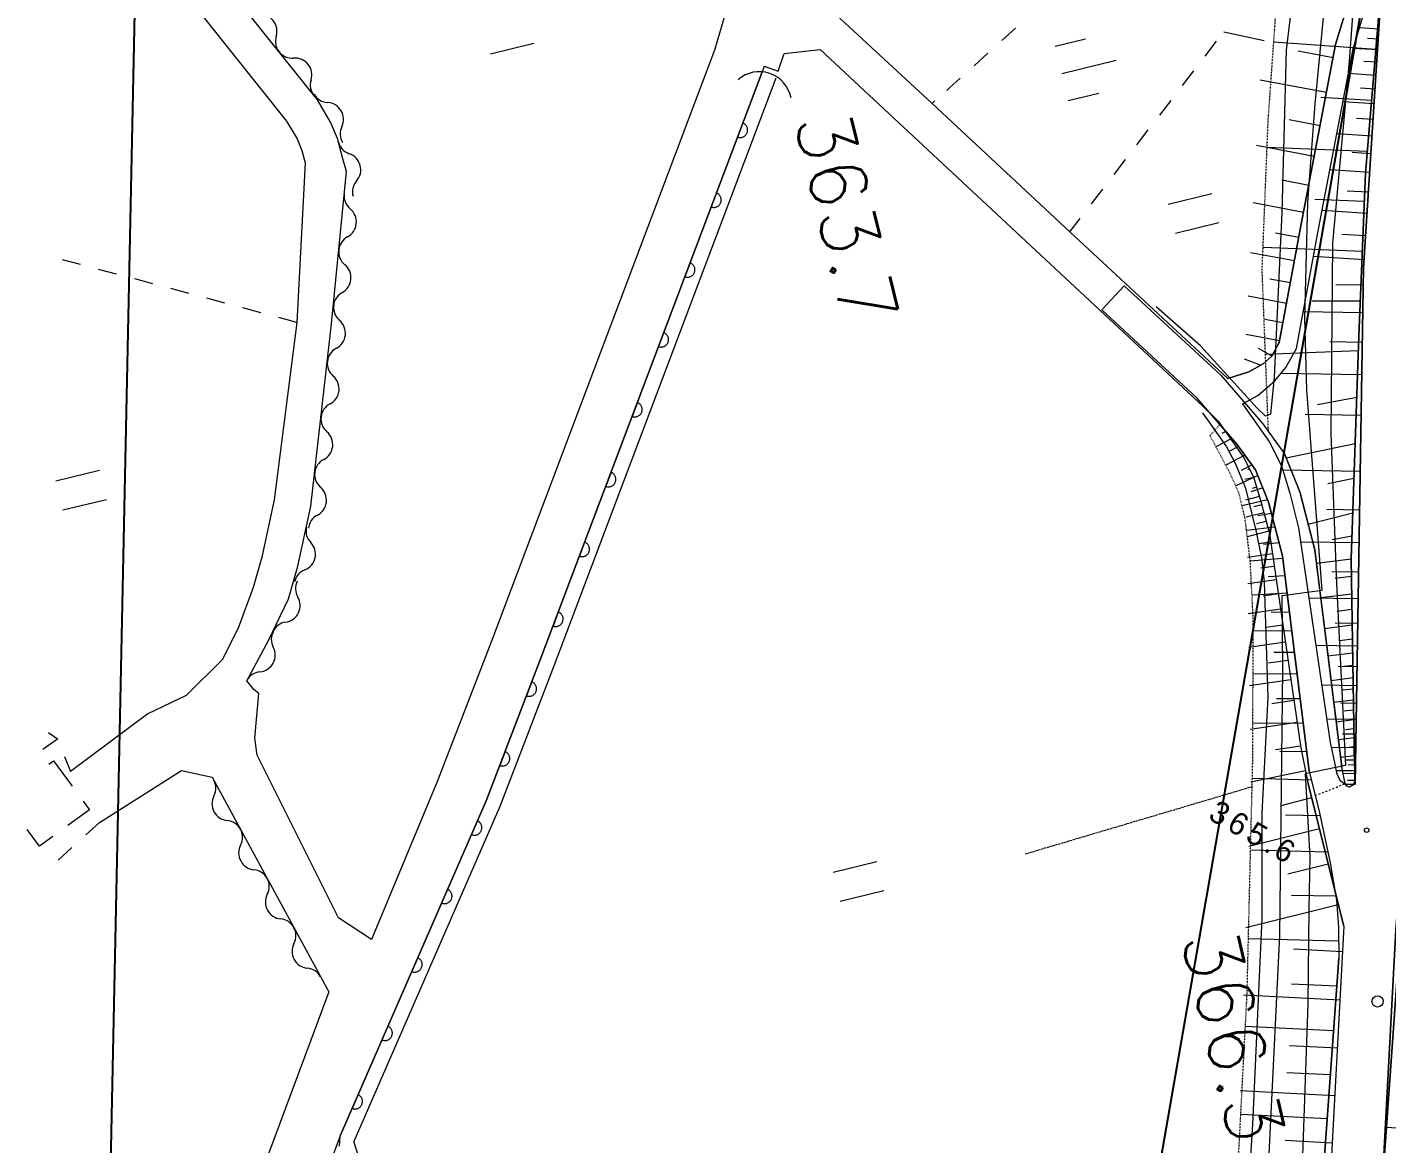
# Model space of a CAD drawing. Header units: millimetres. Extents: x 432273 to 1023813, y -32657 to 705940.
# Drawn here: x 442786 to 533837, y 350140 to 424914 of the extents above; entities that cross this region are included whole.
import ezdxf

# ---------------------------------------------------------------- set-up
doc = ezdxf.new("R2010")
doc.units = ezdxf.units.MM
doc.header["$LTSCALE"] = 100
for name, pattern in [('561019', [1, 0.5, -0.5]), ('56201', [2.5, 1.25, -1.25]), ('56301', [0.5, 0.25, -0.25]), ('56302', [2, 1.5, -0.5])]:
    doc.linetypes.add(name, pattern=pattern)
doc.layers.get('Defpoints').update_dxf_attribs({"color": 153})
doc.layers.add('D-BGD', color=7, linetype='Continuous', lineweight=13)
doc.layers.add('●予備設計_LP横断', color=7, linetype='Continuous', lineweight=13)
doc.styles.add('BIGFONT', font='txt', dxfattribs={"height": 0.2, "bigfont": 'BIGFONT'})
doc.styles.add('Style-WORKING', font='WORKING.shx')

# ---------------------------------------------------------------- blocks, each defined once
blk = doc.blocks.new('M7312')
at = {"layer": '●予備設計_LP横断', "linetype": 'Continuous', "lineweight": 20}
blk.add_circle((0, -0.001), 0.15, dxfattribs=at)
blk = doc.blocks.new('21311212131313131')
at = {"layer": 'D-BGD', "linetype": 'Continuous'}
for p, q in [((2686462.1911, -1456491.1457), (2686554.1162, -1453782.5762)), ((2612960.1282, -1458434.7948), (2612897.4545, -1459757.1306)), ((2613616.9103, -1458463.7307), (2613589.4475, -1459201.1218)), ((2614349.4995, -1458499.9651), (2614283.9466, -1460139.9354)), ((2615176.2714, -1458530.7567), (2615139.0135, -1459410.9906)), ((2616051.7034, -1458576.7862), (2615973.8588, -1460426.6348)), ((2616976.6277, -1458615.7085), (2616931.2391, -1459594.0948)), ((2614320.0197, -1458622.4996), (2613980.2194, -1465463.9547)), ((2617738.4076, -1458834.3186), (2617620.9251, -1462223.9388)), ((2617959.816, -1458652.3256), (2617872.817, -1460747.9712)), ((2619014.0095, -1458705.0127), (2618963.6276, -1459817.4702)), ((2620117.6953, -1458750.5927), (2620020.7099, -1461114.3806)), ((2621156.7955, -1459046.1376), (2621026.6657, -1465763.1633)), ((2621310.7618, -1458799.5015), (2621250.5848, -1460054.8017)), ((2622557.2903, -1458854.8766), (2622439.8825, -1461526.6952)), ((2623893.1996, -1458913.5805), (2623835.9688, -1460330.099)), ((2624512.7768, -1459174.0994), (2624449.2718, -1462485.9648)), ((2625318.4897, -1458975.6133), (2625183.7968, -1461991.3813)), ((2626819.5869, -1459044.9446), (2626755.6985, -1460640.2245)), ((2627871.2478, -1459241.2909), (2627742.3783, -1465893.2676)), ((2628423.6385, -1459113.635), (2628274.7981, -1462509.2712)), ((2630123.5371, -1459132.1922), (2630131.1035, -1460971.7961)), ((2631197.1947, -1459307.8317), (2631258.1053, -1462521.6307)), ((2631963.141, -1459124.6258), (2631980.1964, -1463112.6965)), ((2633955.1914, -1459109.3113), (2633963.8483, -1461280.1233)), ((2634523.2453, -1459368.2268), (2634895.55, -1465583.7377)), ((2636126.0034, -1459100.6545), (2636152.0313, -1464530.0853)), ((2637636.2758, -1459411.1025), (2638185.9557, -1462031.4092)), ((2638833.932, -1459089.6253), (2638855.3398, -1462840.6705)), ((2640749.3062, -1459453.9783), (2641800.3764, -1464051.6667)), ((2642584.9772, -1459068.2175), (2642610.5556, -1464269.3946)), ((2643069.222, -1459485.9304), (2643458.9513, -1461226.5477)), ((2645176.378, -1459061.799), (2645188.1724, -1461268.5297)), ((2645389.1378, -1459517.8826), (2646218.8693, -1462482.7165)), ((2647383.1087, -1459050.0047), (2647398.6911, -1462957.4662)), ((2649334.4385, -1459046.5993), (2649348.4712, -1460832.7412)), ((2649639.313, -1459516.4284), (2649799.6132, -1460613.7897)), ((2650811.0425, -1459473.5601), (2651113.065, -1461542.6372)), ((2651129.352, -1459037.3685), (2651141.089, -1462327.1042)), ((2651855.8455, -1459435.3355), (2651998.6897, -1460413.9237)), ((2652776.6208, -1459027.1142), (2652783.0967, -1460535.51)), ((2652900.6485, -1459397.1109), (2653170.0028, -1461242.3867)), ((2653832.4405, -1459363.0209), (2653959.5982, -1460235.9902)), ((2654285.0166, -1459020.6383), (2654302.3208, -1461800.4044)), ((2654764.2326, -1459328.9309), (2655003.5091, -1460975.5324)), ((2655595.6243, -1459298.514), (2655708.8304, -1460077.5509)), ((2655681.6865, -1459010.0014), (2655687.7128, -1460290.1434)), ((2656427.0161, -1459268.0972), (2656640.5637, -1460737.6431)), ((2656957.0265, -1459012.7467), (2656963.8277, -1461353.5485)), ((2657169.0101, -1459240.951), (2657270.0433, -1459936.2197)), ((2657911.0041, -1459213.8048), (2658101.5894, -1460525.3336)), ((2658125.4426, -1459002.5593), (2658138.9587, -1460081.5946)), ((2658573.213, -1459189.5776), (2658663.3824, -1459810.0855)), ((2659208.4476, -1459002.6167), (2659219.7924, -1460981.0936)), ((2659235.422, -1459165.3504), (2659405.5141, -1460335.8533)), ((2659835.0208, -1459143.4138), (2659915.4279, -1459696.7422)), ((2660193.3002, -1458994.5434), (2660199.9005, -1459898.7869)), ((2660434.6196, -1459121.4772), (2660586.1561, -1460164.2879)), ((2661034.2184, -1459099.5406), (2661105.3478, -1459589.0229)), ((2661106.3154, -1458992.745), (2661116.5697, -1460640.0138)), ((2661633.8173, -1459077.604), (2661766.7981, -1459992.7224)), ((2661929.9498, -1458987.6179), (2661934.4361, -1459708.298)), ((2662233.4161, -1459055.6674), (2662272.9443, -1459475.4514)), ((2662650.6299, -1458983.1316), (2662660.6259, -1460276.8472)), ((2662833.0804, -1459035.6151), (2662858.0816, -1459795.864)), ((2663299.4725, -1458984.9204), (2663298.7073, -1459486.1183)), ((2646928.3663, -1459539.0824), (2647220.5881, -1460859.8902)), ((2648467.5835, -1459559.2966), (2648806.7619, -1461879.6649)), ((2673056.8294, -1459549.7007, 366369.9802), (2663481.3907, -1462151.2123, 365859.9802)), ((2671066.2588, -1460108.6681), (2671080.8837, -1463093.9914)), ((2671632.4385, -1459944.1755), (2673300.6177, -1466101.5754)), ((2674059.7601, -1459870.3779), (2674038.9527, -1465908.5357)), ((2674768.6372, -1459608.9785), (2674660.7088, -1462867.4061)), ((2677075.9456, -1459934.2036), (2677023.8338, -1462964.3054)), ((2678018.2931, -1459712.105), (2677813.7046, -1466166.7265)), ((2680091.0809, -1460088.8146), (2679905.5413, -1465989.4934)), ((2681240.8019, -1459823.1709), (2681135.3702, -1463014.5629)), ((2683039.0053, -1460239.9792), (2682947.1539, -1463161.1121)), ((2684436.9959, -1459919.831), (2684232.5987, -1466249.153)), ((2685986.9297, -1460391.1437), (2685805.0635, -1466174.9966)), ((2687606.0427, -1460024.4306), (2687498.3057, -1463157.5587)), ((2665714.0812, -1461278.4267), (2665714.8985, -1463596.2821)), ((2666573.6642, -1461313.153), (2667861.7743, -1466019.8471)), ((2668121.3346, -1460708.9698), (2668103.4875, -1465888.0821)), ((2668933.798, -1460667.1131), (2669665.5073, -1463370.5555)), ((2614945.9228, -1461471.3584), (2614545.7086, -1463805.9522)), ((2617271.7449, -1461866.7706), (2616524.3291, -1466314.1707)), ((2619504.2166, -1462245.2805), (2619153.8774, -1464322.168)), ((2661441.821, -1462263.2584), (2661444.9983, -1464060.1664)), ((2663324.2005, -1461916.5106), (2663310.5715, -1465871.5658)), ((2664520.9202, -1461876.6611), (2665084.4283, -1463929.4052)), ((2621581.1041, -1462595.6197), (2620917.5593, -1466473.3132)), ((2623511.1792, -1462922.5902), (2623206.7452, -1464728.198)), ((2656252.0739, -1463017.4085), (2656300.8087, -1465968.1539)), ((2657898.408, -1462778.1708), (2657924.526, -1464359.5379)), ((2659495.3097, -1462955.9834), (2660022.8417, -1466094.87)), ((2659544.742, -1462538.9332), (2659600.4793, -1465913.6562)), ((2661062.352, -1462696.6033), (2661344.7183, -1464367.4321)), ((2662714.1645, -1462324.024), (2663541.0225, -1465957.384)), ((2625325.5587, -1463231.8262), (2624752.1598, -1466611.6505)), ((2627006.6992, -1463513.7237), (2626751.3079, -1465083.9705)), ((2628585.7176, -1463773.917), (2628108.7397, -1466727.7096)), ((2630062.614, -1464012.4059), (2629841.0274, -1465395.9518)), ((2649689.0457, -1463974.2568), (2649786.7361, -1465102.8472)), ((2650846.1454, -1463805.1327), (2651016.5421, -1466149.1388)), ((2652109.6682, -1463620.6671), (2652162.9212, -1464851.5785)), ((2652992.4203, -1464047.4158), (2653178.2316, -1465186.5707)), ((2653373.1965, -1463436.2397), (2653415.8009, -1466015.803)), ((2654131.5752, -1463861.6044), (2654542.0628, -1466297.9951)), ((2654812.6006, -1463226.5861), (2654835.47, -1464609.4013)), ((2655352.1715, -1463651.9748), (2655563.2742, -1464953.1802)), ((2656644.6053, -1463436.0702), (2657105.6756, -1466196.5617)), ((2658027.252, -1463201.1492), (2658267.6158, -1464677.9786)), ((2631450.1296, -1464247.566), (2631018.416, -1466827.1246)), ((2632740.325, -1464452.2502), (2632542.9393, -1465666.6384)), ((2633949.9113, -1464658.4075), (2633579.3408, -1466918.0263)), ((2645522.627, -1464961.8718), (2645706.5857, -1465872.6508)), ((2646437.9637, -1464705.8402), (2646709.9029, -1466606.0287)), ((2647457.8637, -1464973.5262), (2647585.1529, -1465761.4332)), ((2647482.6275, -1464413.6341), (2647608.0309, -1465442.2465)), ((2648236.9991, -1464841.4352), (2648519.3654, -1466512.264)), ((2648531.9459, -1464143.3809), (2648752.3111, -1466313.7362)), ((2649074.3984, -1464707.0388), (2649215.9019, -1465593.9304)), ((2649966.0919, -1464556.7636), (2650276.0548, -1466447.9068)), ((2650907.2776, -1464399.3812), (2651075.737, -1465403.6328)), ((2651916.3312, -1464222.1502), (2652274.5716, -1466379.1303)), ((2634969.0852, -1465170.7398), (2634497.6649, -1466052.7051)), ((2635617.6122, -1465901.9803), (2635237.6866, -1466970.8378)), ((2643814.4355, -1465582.2318), (2644104.246, -1466373.4316)), ((2644411.1128, -1465790.9048), (2644672.2818, -1466709.1045)), ((2644614.8825, -1465239.4574), (2645063.5937, -1466939.2771)), ((2644958.8569, -1465623.3446), (2645104.9041, -1466147.9112)), ((2645488.2254, -1465468.5257), (2645816.0473, -1466639.821)), ((2646067.0863, -1465306.5996), (2646248.861, -1465953.3283)), ((2646718.6169, -1465116.0533), (2647134.6047, -1466563.6216)), ((2613343.3253, -1468813.7133, 362759.9804), (2613864.6109, -1466112.184, 362739.9804)), ((2642309.8314, -1466330.3859), (2642688.5796, -1467057.4449)), ((2642576.8274, -1466496.8061), (2642648.4736, -1466615.8306)), ((2643013.9886, -1465925.0063), (2643724.5191, -1467389.9856)), ((2643156.7118, -1466187.2353), (2643290.6586, -1466796.3808)), ((2643795.501, -1465978.3136), (2643886.8044, -1466290.5053)), ((2640554.9208, -1467713.0078), (2641138.5172, -1468766.2765)), ((2641092.4272, -1467252.1898), (2641427.3122, -1467848.518)), ((2641657.2415, -1466824.5192), (2642358.5694, -1468090.2685)), ((2640097.2353, -1468122.7006), (2640243.1344, -1468386.0177)), ((2614996.3, -1470032.1238, 362802.9804), (2613990.5637, -1469291.1599, 362776.9804)), ((2624965.5047, -1472298.6709), (2624197.2224, -1469399.6411)), ((2626899.0961, -1471786.218), (2626130.8138, -1468887.1883)), ((2617008.1693, -1471515.409, 362855.9804), (2616002.4331, -1470774.4451, 362829.9804)), ((2619020.0387, -1472998.6941, 362908.9804), (2618014.3025, -1472257.7302, 362882.9804)), ((2621031.4279, -1474482.8565, 362961.9804), (2620026.1719, -1473741.0154, 362935.9804)), ((2623043.2973, -1475966.1416, 363014.9804), (2622037.1641, -1475223.8204, 362988.9804)), ((2616357.8077, -1479617.3213), (2615396.3793, -1475992.3753)), ((2625055.1667, -1477449.4268, 363067.9804), (2624049.0335, -1476707.1055, 363041.9804)), ((2618171.1579, -1479137.0873), (2617632.7547, -1477107.2069)), ((2614545.8149, -1480097.1584), (2614008.2888, -1478067.7582)), ((2626945.7761, -1478848.0891, 363729.9803), (2626043.4429, -1478178.5524, 363181.9804)), ((2613388.7351, -1482770.981, 362805.9804), (2614247.6856, -1483680.1173, 362796.9804)), ((2615105.7589, -1484588.7734, 362786.9804), (2615963.3521, -1485498.3067, 362776.9804)), ((2618379.2341, -1488065.7725, 363548.9804), (2618557.8751, -1488255.9103, 363709.9803)), ((2672085.9236, -1493285.4634), (2671317.6413, -1490386.4337)), ((2670152.3322, -1493797.9162), (2669384.0499, -1490898.8865)), ((2615842.2272, -1517890.0303), (2615073.945, -1514991.0006)), ((2689186.1712, -1526464.4578, 363949.9803), (2688488.6685, -1526447.4311, 363969.9803)), ((2678875.8283, -1527409.6133, 364119.9803), (2691131.1303, -1531678.9406, 363919.9803)), ((2634094.438, -1530472.1382, 363729.9803), (2633796.8127, -1531686.3734, 363712.9803)), ((2633499.6676, -1532899.7314, 363695.9803), (2633202.0424, -1534113.9665, 363678.9803)), ((2632903.54, -1535327.7215, 363661.9803), (2632605.9147, -1536541.9567, 363644.9803)), ((2632308.7696, -1537755.3147, 363627.9803), (2632011.1444, -1538969.5498, 363610.9803)), ((2631713.5191, -1540183.785, 363592.9803), (2631415.8939, -1541398.0202, 363575.9803)), ((2631117.8716, -1542610.898, 363558.9803), (2630820.2464, -1543825.1331, 363541.9804)), ((2646976.7923, -1545878.6203), (2646208.51, -1542979.5906)), ((2667845.5994, -1542997.7823, 363799.9803), (2668708.7885, -1543901.2586, 363788.9803)), ((2645043.2009, -1546391.0732), (2644274.9186, -1543492.0434)), ((2630522.6211, -1545039.3683, 363524.9804), (2630224.9959, -1546253.6035, 363507.9804)), ((2663479.7756, -1545431.2698, 363867.9803), (2664485.7672, -1545011.8145, 363849.9803)), ((2669572.3745, -1544806.0924, 363777.9803), (2670435.5635, -1545709.5687, 363766.9803)), ((2661899.7987, -1546530.6176, 363864.9803), (2662299.2103, -1545923.8826, 363889.9803))]:
    blk.add_line(p, q, dxfattribs=at)
at = {"layer": 'D-BGD', "linetype": '56201'}
blk.add_line((2664356.64, -1461637.383), (2663517.5438, -1459642.3988), dxfattribs=at)
at = {"layer": 'D-BGD', "linetype": '56302'}
blk.add_line((2663856.0763, -1465873.3475), (2668679.8981, -1480966.7264), dxfattribs=at)
at = {"layer": 'D-BGD', "linetype": 'Continuous', "flags": 128}
for points in [[(2490996.0724, -1434366.1194), (2508857.7129, -1439098.4377), (2530493.8009, -1444947.3773), (2544432.5535, -1448246.9645), (2552918.957, -1450013.0013), (2567818.6971, -1452887.877), (2581899.4354, -1455295.0198), (2593483.3018, -1456744.5556), (2608431.9688, -1458257.649), (2622606.3426, -1459135.9582), (2633537.0179, -1459354.6435), (2648448.0166, -1459560.0125), (2662323.1486, -1459052.3845), (2663325.0384, -1459019.4368)], [(2662323.1486, -1459052.3845), (2648448.0166, -1459560.0125), (2633537.0179, -1459354.6435), (2622606.3426, -1459135.9582), (2608431.9688, -1458257.649), (2593483.3018, -1456744.5556), (2581899.4354, -1455295.0198), (2567818.6971, -1452887.877), (2552918.957, -1450013.0013), (2544432.5535, -1448246.9645), (2530493.8009, -1444947.3773), (2508857.7129, -1439098.4377), (2490996.0724, -1434366.1194), (2472342.7761, -1429236.9004), (2469693.472, -1428538.9979), (2456725.7737, -1425121.1801), (2439273.404, -1420694.9947)], [(2688337.1952, -1456506.3789), (2675409.1845, -1455844.0996), (2662176.6575, -1455055.018), (2648402.8087, -1455558.8102), (2633604.9765, -1455354.9708), (2631470.5568, -1455311.7277), (2630083.2459, -1455047.0386), (2628549.1149, -1454554.9098), (2626232.6182, -1453644.7452), (2623303.94, -1452661.6584), (2622216.6238, -1452296.7087), (2614238.3752, -1450104.3111), (2613011.7507, -1449766.8423), (2601725.522, -1447042.6561), (2595389.2314, -1445391.1555), (2592310.5974, -1444457.0818), (2591299.4088, -1444150.9078), (2588462.5123, -1443166.7639), (2586092.4245, -1442073.3564), (2585042.0945, -1441424.2641), (2584044.9253, -1440717.631), (2583497.0741, -1440119.0268)], [(2675409.1845, -1455844.0996), (2688337.1952, -1456506.3789), (2700530.3611, -1456832.499), (2713033.4077, -1457117.3522), (2726549.5033, -1457273.9033), (2744644.345, -1457511.029), (2760827.2583, -1457714.9881), (2777526.8056, -1457793.6381), (2792966.6555, -1458026.3111), (2809848.735, -1458046.4207), (2827189.6609, -1458363.3214), (2831012.6992, -1458410.7124)], [(2662323.1486, -1459052.3845), (2663325.0384, -1459019.4368), (2663582.6232, -1459096.6061), (2663751.0204, -1459357.5187), (2663689.3128, -1459524.3845), (2663517.5438, -1459642.3988), (2662420.1024, -1459897.7873)], [(2630487.4328, -1475148.2944), (2636340.3317, -1468534.3792), (2639544.9653, -1465664.7195), (2641511.8124, -1464175.2186), (2644041.7285, -1463092.006), (2647900.2162, -1462012.1787), (2650650.0028, -1461610.2303), (2653808.341, -1461149.2087), (2662420.1024, -1459897.7873)], [(2639639.5497, -1468532.3933), (2640945.0902, -1467363.7515), (2642625.4913, -1466091.372), (2644774.3111, -1465171.1855), (2648357.819, -1464168.8317), (2651041.9083, -1463776.5196), (2654124.6507, -1463326.5558), (2662736.4121, -1462075.1344), (2665508.036, -1461327.1685), (2668842.3741, -1460538.4016), (2671329.71, -1460057.76), (2673122.2216, -1459896.7293), (2675204.0431, -1459838.2157), (2688181.6102, -1460503.6832), (2700431.9964, -1460831.4868), (2712964.5719, -1461116.5447), (2726500.7782, -1461273.8448), (2744592.5082, -1461510.4072), (2760791.9403, -1461715.4289), (2777487.8958, -1461794.3927), (2792934.0522, -1462025.958), (2809809.8251, -1462047.1753), (2820120.0341, -1462235.1445), (2822425.1792, -1462164.3621)], [(2662736.4121, -1462075.1344), (2665508.036, -1461327.1685), (2668842.3741, -1460538.4016), (2671329.71, -1460057.76), (2673122.2216, -1459896.7293), (2675204.0431, -1459838.2157)], [(2820120.0341, -1462235.1445), (2809809.8251, -1462047.1753), (2792934.0522, -1462025.958), (2777487.8958, -1461794.3927), (2760791.9403, -1461715.4289), (2744592.5082, -1461510.4072), (2726500.7782, -1461273.8448), (2712964.5719, -1461116.5447), (2700431.9964, -1460831.4868), (2688181.6102, -1460503.6832), (2675204.0431, -1459838.2157)], [(2662736.4121, -1462075.1344), (2654124.6507, -1463326.5558), (2651041.9083, -1463776.5196), (2648357.819, -1464168.8317), (2644774.3111, -1465171.1855), (2642625.4913, -1466091.372), (2640945.0902, -1467363.7515), (2637903.4091, -1470087.7695), (2632135.0947, -1476605.4846), (2630487.4328, -1475148.2944)]]:
    blk.add_lwpolyline(points, dxfattribs=at)
at = {"layer": 'D-BGD', "linetype": '561019', "flags": 128}
for points in [[(2663325.0384, -1459019.4368), (2663582.6232, -1459096.6061), (2663751.0204, -1459357.5187), (2663689.3128, -1459524.3845), (2663517.5438, -1459642.3988), (2662420.1024, -1459897.7873), (2653808.341, -1461149.2087), (2650650.0028, -1461610.2303), (2647900.2162, -1462012.1787), (2644041.7285, -1463092.006), (2641511.8124, -1464175.2186), (2640059.3695, -1465274.841), (2636088.6001, -1465512.2749), (2629242.7752, -1465922.3349), (2619350.6901, -1465730.6944), (2606960.1997, -1465115.2855), (2604014.6813, -1464968.8882), (2599197.7544, -1464386.2719), (2586047.8548, -1462796.5152), (2567513.4826, -1460013.6165), (2550048.384, -1456554.0555), (2529078.4332, -1451924.813), (2514502.729, -1448832.8734), (2495550.8585, -1443657.6278), (2477815.8366, -1437904.7486), (2459267.7349, -1433712.0866), (2447818.2026, -1431311.1959), (2432560.1877, -1427974.5583), (2431470.8426, -1427736.1822), (2420018.7516, -1424658.9879), (2400238.5386, -1421213.4502), (2372537.9631, -1415559.3222), (2372202.4581, -1415447.4767), (2369463.9321, -1414537.7052), (2358657.0594, -1412237.4944)], [(2822425.1792, -1462164.3621), (2820928.3109, -1462618.3434), (2818816.0403, -1462965.7183), (2816109.3628, -1463411.787), (2811539.8735, -1464116.066), (2804975.7778, -1464627.9133), (2804533.6635, -1464662.9128), (2797280.3929, -1465871.3963), (2794929.6572, -1466373.2361), (2763607.1317, -1466827.1697), (2746733.2957, -1467366.7717), (2742012.6416, -1467239.2922), (2723664.8048, -1466741.6834), (2699883.0959, -1466617.663), (2677736.0264, -1465921.2757), (2662349.4539, -1465868.2538), (2652684.6067, -1466027.8795), (2648752.3111, -1466313.7362), (2645871.4626, -1466726.0193), (2644164.3831, -1467176.6469), (2642905.5848, -1467787.1775), (2640393.7132, -1469178.9584), (2640035.9195, -1468872.5051), (2639639.5497, -1468532.3933)]]:
    blk.add_lwpolyline(points, dxfattribs=at)
at = {"layer": 'D-BGD', "linetype": 'Continuous', "flags": 128}
for points, elevation in [([(2497406.7219, -1437914.3093), (2513704.4864, -1442400.424), (2528824.183, -1446422.8866), (2542239.0204, -1449598.6886), (2557052.1605, -1452792.1084), (2571765.3727, -1455676.5955), (2579799.2365, -1457144.7335), (2585181.2872, -1458042.4198), (2590269.7129, -1458893.3687), (2593560.5199, -1459225.3697), (2602352.5389, -1459718.8434), (2615148.8603, -1460384.2737), (2627341.4532, -1461242.478), (2640097.8365, -1461093.7179), (2650127.0164, -1460512.2207), (2662304.1045, -1459659.8598), (2662912.9534, -1462333.6652), (2668463.0971, -1461914.2844), (2671955.2968, -1461909.6403), (2678307.1353, -1461845.9144), (2694200.1505, -1462071.2984)], 364999.9803), ([(2693039.758, -1464353.4145), (2673779.8598, -1463807.9644), (2655931.1443, -1463991.7269), (2651010.736, -1464120.8469), (2650598.1918, -1461463.303), (2637221.8426, -1462769.5409), (2632406.9503, -1462997.4657), (2624664.0436, -1462957.4711), (2618033.4193, -1462612.0706), (2592617.4469, -1460671.1024), (2579505.8785, -1458857.2214), (2560667.7217, -1455206.8961), (2550140.5426, -1453274.4545), (2538486.2716, -1450579.076), (2526484.7262, -1447535.1212), (2510216.505, -1443301.1675), (2497243.7934, -1439873.765)], 363999.9803), ([(2464863.1467, -1433543.215), (2483416.1058, -1438422.559), (2496324.4525, -1441980.0313), (2501934.9426, -1443905.6842), (2508303.1123, -1445638.4788), (2514355.1446, -1447171.9871), (2524397.4351, -1449398.7413), (2543009.3019, -1453801.8766), (2551243.3962, -1455433.21), (2559869.3624, -1456900.5761), (2571291.2349, -1459227.0429), (2580892.3926, -1460741.4688), (2587548.49, -1461652.5928), (2599359.8995, -1463096.7298), (2614495.2225, -1464620.8025), (2625366.8389, -1464682.8926), (2636390.6408, -1464960.5391), (2638883.6472, -1465156.7645), (2639015.217, -1465493.2795), (2638505.6606, -1466053.3976), (2634400.7465, -1469940.7609), (2631855.1686, -1472970.5655)], 362999.9804), ([(2638889.444, -1469723.5114), (2640306.0131, -1468649.8519), (2641140.4451, -1468054.3957), (2642212.7157, -1467453.4766), (2643861.7857, -1466733.9645), (2646688.4977, -1465972.8344), (2648504.3646, -1465569.2206), (2650123.6015, -1465362.3545), (2657824.9716, -1464955.5161), (2665597.8501, -1465176.0839), (2672626.9008, -1465037.3342), (2686470.8891, -1465377.9461), (2694295.636, -1465707.8514), (2706926.075, -1465876.6177), (2716864.8459, -1465703.9226), (2728501.0599, -1466060.3178), (2743172.968, -1466725.3395), (2754928.9813, -1467025.3331), (2769582.0835, -1466416.8973), (2770441.6989, -1473424.4628), (2784827.0406, -1494352.9743)], 362999.9804)]:
    blk.add_lwpolyline(points, dxfattribs=dict(at, elevation=elevation))
at = {"layer": 'D-BGD', "linetype": 'Continuous', "extrusion": (-0.003742, -0.320545, 0.947226), "elevation": 804869.5375}
for points in [[(2680379.8841, -1234946.9179), (2645811.4768, -1235539.6177), (2626259.8269, -1234884.5285)], [(2626259.8269, -1234884.5285), (2645811.4768, -1235539.6177), (2680379.8841, -1234946.9179)]]:
    blk.add_lwpolyline(points, dxfattribs=at)
at = {"layer": 'D-BGD', "linetype": 'Continuous', "extrusion": (0.727113, 0.686506, 0.004115), "elevation": 883789.5643}
blk.add_lwpolyline([(-2877272.9005, 359134.1001), (-2878272.5328, 359126.1), (-2878485.041, 359258.1011)], dxfattribs=at)
at = {"layer": 'D-BGD', "linetype": 'Continuous'}
for points, elevation in [([(2620128.6012, -1500899.2208), (2621071.1922, -1501232.8241), (2621084.4262, -1501189.9071), (2621092.7109, -1501147.701), (2621097.884, -1501104.9313), (2621099.9454, -1501061.5983), (2621097.5377, -1501018.0989), (2621092.0184, -1500974.036), (2621081.9468, -1500932.0412), (2621068.2833, -1500890.3602), (2621051.9051, -1500849.4731), (2621030.4945, -1500811.5312), (2621007.2463, -1500774.8635), (2620980.323, -1500740.744), (2620949.7247, -1500709.1728), (2620918.1659, -1500679.356), (2620882.4519, -1500652.9645), (2620845.6942, -1500630.562), (2620807.496, -1500610.7909), (2620766.4999, -1500594.0482), (2620724.4601, -1500581.2945), (2620682.2539, -1500573.0097), (2620639.4843, -1500567.8367), (2620595.2741, -1500565.2951), (2620552.6518, -1500568.1829), (2620508.589, -1500573.7023), (2620465.717, -1500583.2937), (2620424.9131, -1500597.4373), (2620384.026, -1500613.8155), (2620346.0842, -1500635.2261), (2620309.4164, -1500658.4743), (2620275.297, -1500685.3976), (2620242.8486, -1500715.5158), (2620213.9089, -1500747.5547), (2620187.5175, -1500783.2688), (2620165.1149, -1500820.0264), (2620145.3439, -1500858.2246), (2620128.6012, -1500899.2208)], 363617.9803), ([(2624842.0362, -1502566.3601), (2625784.6272, -1502899.9634), (2625797.8612, -1502857.0465), (2625807.0231, -1502815.3205), (2625812.1962, -1502772.5509), (2625813.3804, -1502728.7377), (2625810.9727, -1502685.2382), (2625804.9732, -1502642.0525), (2625796.2589, -1502599.6608), (2625781.7183, -1502557.4995), (2625765.7371, -1502517.9698), (2625743.9295, -1502478.6706), (2625720.6813, -1502442.0028), (2625693.7581, -1502407.8834), (2625664.0368, -1502376.7924), (2625631.6009, -1502346.4953), (2625596.7641, -1502320.5841), (2625560.0064, -1502298.1815), (2625520.931, -1502277.9302), (2625480.8121, -1502261.6678), (2625438.7723, -1502248.914), (2625395.6889, -1502240.1491), (2625352.9193, -1502234.976), (2625309.5863, -1502232.9146), (2625266.0869, -1502235.3223), (2625222.9012, -1502241.3218), (2625180.0292, -1502250.9132), (2625139.2253, -1502265.0569), (2625098.3382, -1502281.4351), (2625059.5192, -1502302.3655), (2625022.8515, -1502325.6137), (2624988.732, -1502352.537), (2624957.1608, -1502383.1353), (2624927.344, -1502414.6941), (2624900.9525, -1502450.4081), (2624878.55, -1502487.1658), (2624858.7789, -1502525.364), (2624842.0362, -1502566.3601)], 363615.9803), ([(2629556.3484, -1504233.9797), (2630498.9394, -1504567.583), (2630512.1734, -1504524.6661), (2630520.4581, -1504482.4599), (2630525.6312, -1504439.6903), (2630527.6926, -1504396.3572), (2630525.2849, -1504352.8578), (2630519.2854, -1504309.6721), (2630509.694, -1504266.8001), (2630496.0305, -1504225.1191), (2630479.1721, -1504185.1091), (2630458.2417, -1504146.2901), (2630434.9935, -1504109.6224), (2630408.0702, -1504075.5029), (2630377.4719, -1504043.9317), (2630345.9131, -1504014.1149), (2630310.1991, -1503987.7235), (2630273.4414, -1503965.3209), (2630235.2432, -1503945.5498), (2630194.2471, -1503928.8072), (2630152.2073, -1503916.0534), (2630110.0011, -1503907.7686), (2630067.2315, -1503902.5956), (2630023.0213, -1503900.054), (2629979.5219, -1503902.4617), (2629936.3362, -1503908.4612), (2629893.4642, -1503918.0526), (2629852.6603, -1503932.1962), (2629811.7732, -1503948.5744), (2629773.8314, -1503969.9851), (2629737.1636, -1503993.2332), (2629703.0442, -1504020.1565), (2629670.5958, -1504050.2747), (2629641.6561, -1504082.3136), (2629615.2647, -1504118.0277), (2629592.8621, -1504154.7853), (2629573.091, -1504192.9835), (2629556.3484, -1504233.9797)], 363612.9803), ([(2634269.7834, -1505901.119), (2635212.3744, -1506234.7223), (2635225.1282, -1506192.6826), (2635233.8931, -1506149.5992), (2635239.9433, -1506107.3098), (2635241.1276, -1506063.4966), (2635238.7199, -1506019.9971), (2635232.7204, -1505976.8114), (2635223.129, -1505933.9395), (2635208.9853, -1505893.1356), (2635192.6071, -1505852.2485), (2635171.6767, -1505813.4295), (2635148.4285, -1505776.7617), (2635121.5052, -1505742.6423), (2635090.9069, -1505711.0711), (2635059.3481, -1505681.2542), (2635024.5113, -1505655.343), (2634987.7536, -1505632.9404), (2634948.6782, -1505612.6892), (2634908.5592, -1505596.4267), (2634865.6423, -1505583.1927), (2634823.4361, -1505574.908), (2634780.6665, -1505569.7349), (2634737.3335, -1505567.6735), (2634693.8341, -1505570.0812), (2634650.6483, -1505576.0807), (2634607.7764, -1505585.6721), (2634566.0953, -1505599.3356), (2634526.0854, -1505616.194), (2634487.2664, -1505637.1244), (2634450.5987, -1505660.3726), (2634416.4792, -1505687.2959), (2634384.908, -1505717.8942), (2634355.0912, -1505749.453), (2634328.6997, -1505785.167), (2634306.2972, -1505821.9247), (2634286.5261, -1505860.1229), (2634269.7834, -1505901.119)], 363610.9803), ([(2638984.0956, -1507568.7386), (2639926.6866, -1507902.3419), (2639939.4404, -1507860.3021), (2639948.2053, -1507817.2188), (2639953.3784, -1507774.4492), (2639955.4397, -1507731.1162), (2639952.1549, -1507687.1365), (2639946.1554, -1507643.9508), (2639937.4412, -1507601.559), (2639923.2975, -1507560.7551), (2639906.9193, -1507519.868), (2639885.9889, -1507481.049), (2639862.7407, -1507444.3813), (2639835.8174, -1507410.2618), (2639805.2191, -1507378.6907), (2639773.6603, -1507348.8738), (2639737.9463, -1507322.4824), (2639701.1886, -1507300.0798), (2639662.9904, -1507280.3087), (2639621.9943, -1507263.5661), (2639579.9545, -1507250.8123), (2639536.8712, -1507242.0474), (2639494.1015, -1507236.8743), (2639450.7685, -1507234.8129), (2639407.2691, -1507237.2206), (2639364.0834, -1507243.2201), (2639321.2114, -1507252.8115), (2639280.4075, -1507266.9552), (2639239.5204, -1507283.3333), (2639201.5786, -1507304.744), (2639164.0337, -1507327.512), (2639130.7914, -1507354.9154), (2639098.343, -1507385.0336), (2639069.4033, -1507417.0725), (2639043.0119, -1507452.7866), (2639020.6093, -1507489.5442), (2638999.9611, -1507527.2622), (2638984.0956, -1507568.7386)], 363608.9803), ([(2643697.5306, -1509235.8779), (2644640.1216, -1509569.4812), (2644652.8754, -1509527.4415), (2644661.6403, -1509484.3581), (2644667.6905, -1509442.0687), (2644668.8748, -1509398.2555), (2644666.4671, -1509354.7561), (2644660.4676, -1509311.5703), (2644650.8762, -1509268.6984), (2644636.7325, -1509227.8945), (2644620.3543, -1509187.0074), (2644599.4239, -1509148.1884), (2644576.1757, -1509111.5207), (2644549.2524, -1509077.4012), (2644518.6541, -1509045.83), (2644486.6151, -1509016.8903), (2644452.2585, -1508990.1019), (2644415.5008, -1508967.6993), (2644376.4254, -1508947.4481), (2644335.4293, -1508930.7054), (2644293.3895, -1508917.9517), (2644251.1833, -1508909.6669), (2644208.4137, -1508904.4938), (2644164.2035, -1508901.9523), (2644121.5813, -1508904.8401), (2644077.5184, -1508910.3595), (2644035.5236, -1508920.4311), (2643993.8425, -1508934.0945), (2643952.9554, -1508950.4727), (2643915.0136, -1508971.8833), (2643878.3459, -1508995.1315), (2643844.2264, -1509022.0548), (2643812.6552, -1509052.6531), (2643782.8384, -1509084.2119), (2643756.4469, -1509119.9259), (2643734.0444, -1509156.6836), (2643714.2733, -1509194.8818), (2643697.5306, -1509235.8779)], 363605.9803), ([(2648410.9656, -1510903.0173), (2649354.4338, -1511237.1008), (2649366.3104, -1511194.5809), (2649375.9525, -1511151.9777), (2649381.1256, -1511109.2081), (2649383.1869, -1511065.8751), (2649379.9021, -1511021.8954), (2649373.9026, -1510978.7097), (2649365.1884, -1510936.3179), (2649351.0447, -1510895.5141), (2649334.6665, -1510854.627), (2649312.8589, -1510815.3277), (2649290.4879, -1510779.1402), (2649262.6875, -1510744.5406), (2649232.9663, -1510713.4496), (2649200.0501, -1510684.0297), (2649165.6935, -1510657.2413), (2649128.9358, -1510634.8387), (2649090.7376, -1510615.0676), (2649049.7415, -1510598.325), (2649007.7017, -1510585.5712), (2648964.6184, -1510576.8063), (2648921.8487, -1510571.6332), (2648878.5157, -1510569.5718), (2648834.5361, -1510572.8566), (2648791.3504, -1510578.8562), (2648748.9586, -1510587.5704), (2648708.1547, -1510601.7141), (2648667.2676, -1510618.0923), (2648628.4486, -1510639.0227), (2648591.7809, -1510662.2709), (2648558.5386, -1510689.6743), (2648526.0902, -1510719.7925), (2648497.1505, -1510751.8315), (2648470.7591, -1510787.5455), (2648447.4794, -1510823.8229), (2648427.7083, -1510862.0212), (2648410.9656, -1510903.0173)], 363603.9803), ([(2653125.2778, -1512570.6369), (2654067.8688, -1512904.2402), (2654080.6226, -1512862.2004), (2654089.3875, -1512819.1171), (2654094.5606, -1512776.3474), (2654096.622, -1512733.0144), (2654094.2143, -1512689.515), (2654088.2148, -1512646.3293), (2654078.6234, -1512603.4573), (2654064.4797, -1512562.6534), (2654048.1015, -1512521.7663), (2654027.1711, -1512482.9473), (2654003.9229, -1512446.2796), (2653976.9996, -1512412.1601), (2653946.4013, -1512380.5889), (2653914.3623, -1512351.6492), (2653878.6483, -1512325.2578), (2653842.3708, -1512301.9781), (2653804.1726, -1512282.207), (2653763.1765, -1512265.4643), (2653721.1367, -1512252.7106), (2653678.9305, -1512244.4258), (2653636.1609, -1512239.2528), (2653591.9507, -1512236.7112), (2653548.8483, -1512240.4762), (2653504.7854, -1512245.9955), (2653462.3936, -1512254.7098), (2653421.5897, -1512268.8534), (2653380.7026, -1512285.2316), (2653342.7608, -1512306.6422), (2653306.0931, -1512329.8904), (2653271.4934, -1512357.6909), (2653239.5252, -1512386.9319), (2653210.5856, -1512418.9708), (2653184.1941, -1512454.6848), (2653161.7915, -1512491.4425), (2653142.0205, -1512529.6407), (2653125.2778, -1512570.6369)], 363600.9803), ([(2657836.1454, -1514246.6311), (2658776.7324, -1514585.9775), (2658789.4862, -1514543.9378), (2658798.2511, -1514500.8544), (2658804.3014, -1514458.565), (2658806.3627, -1514415.232), (2658803.9551, -1514371.7325), (2658798.4358, -1514327.6697), (2658788.8444, -1514284.7977), (2658774.7007, -1514243.9938), (2658759.1997, -1514203.5869), (2658738.2692, -1514164.7679), (2658715.0211, -1514128.1002), (2658688.0978, -1514093.9807), (2658657.9796, -1514061.5324), (2658625.9407, -1514032.5927), (2658591.584, -1514005.8043), (2658554.8263, -1513983.4017), (2658516.2312, -1513962.2733), (2658475.235, -1513945.5306), (2658433.1953, -1513932.7768), (2658390.9891, -1513924.4921), (2658348.6996, -1513918.4419), (2658304.4895, -1513915.9003), (2658260.99, -1513918.308), (2658217.8043, -1513924.3075), (2658175.4125, -1513933.0217), (2658133.7315, -1513946.6852), (2658092.8444, -1513963.0634), (2658054.9025, -1513984.474), (2658017.3576, -1514007.242), (2657983.2382, -1514034.1653), (2657950.7898, -1514064.2834), (2657921.8501, -1514096.3224), (2657895.0617, -1514130.6791), (2657872.6592, -1514167.4367), (2657852.4079, -1514206.5121), (2657836.1454, -1514246.6311)], 363628.9803), ([(2662538.6834, -1515942.0061), (2663479.2703, -1516281.3526), (2663492.0241, -1516239.3128), (2663501.6662, -1516196.7097), (2663507.7164, -1516154.4202), (2663509.3809, -1516109.7299), (2663506.493, -1516067.1076), (2663500.9737, -1516023.0447), (2663492.2594, -1515980.6529), (2663478.1158, -1515939.8491), (2663461.7376, -1515898.962), (2663440.8071, -1515860.1429), (2663418.4361, -1515823.9554), (2663390.6357, -1515789.3558), (2663361.3947, -1515757.3876), (2663329.8359, -1515727.5707), (2663294.1219, -1515701.1793), (2663257.8444, -1515677.8996), (2663219.6462, -1515658.1285), (2663178.6501, -1515641.3859), (2663136.6103, -1515628.6321), (2663094.0072, -1515618.99), (2663051.2376, -1515613.8169), (2663007.9045, -1515611.7555), (2662964.4051, -1515614.1632), (2662920.3422, -1515619.6825), (2662877.9504, -1515628.3968), (2662837.1466, -1515642.5404), (2662796.2595, -1515658.9186), (2662757.4404, -1515679.849), (2662720.7727, -1515703.0972), (2662686.6533, -1515730.0205), (2662654.6851, -1515759.2615), (2662624.8682, -1515790.8202), (2662598.4768, -1515826.5343), (2662576.0742, -1515863.2919), (2662555.426, -1515901.01), (2662538.6834, -1515942.0061)], 363697.9803), ([(2667219.2606, -1517698.3215), (2668143.5852, -1518077.787), (2668158.9704, -1518037.1878), (2668169.4897, -1517995.0648), (2668176.8973, -1517952.3784), (2668181.1932, -1517909.1286), (2668180.1429, -1517865.2322), (2668176.8581, -1517821.2526), (2668169.5012, -1517778.4638), (2668158.0722, -1517736.866), (2668143.0514, -1517695.5819), (2668123.9585, -1517655.4888), (2668102.5479, -1517617.5469), (2668076.982, -1517583.0305), (2668048.7013, -1517549.308), (2668018.4999, -1517519.0942), (2667984.2265, -1517490.0712), (2667949.3064, -1517466.3945), (2667911.1914, -1517444.3889), (2667871.1556, -1517425.892), (2667830.5564, -1517410.5067), (2667788.4335, -1517399.9874), (2667745.7471, -1517392.5798), (2667702.4973, -1517388.2839), (2667658.6009, -1517389.3342), (2667614.6212, -1517392.6191), (2667571.8325, -1517399.976), (2667530.2346, -1517411.4049), (2667488.9506, -1517426.4257), (2667448.8574, -1517445.5186), (2667410.9156, -1517466.9292), (2667376.3991, -1517492.4952), (2667342.6766, -1517520.7758), (2667311.1055, -1517551.3742), (2667283.4399, -1517585.2507), (2667259.7632, -1517620.1707), (2667237.7576, -1517658.2857), (2667219.2606, -1517698.3215)], 363757.9803), ([(2671842.9514, -1519600.2011), (2672768.1531, -1519980.1467), (2672782.6612, -1519939.0674), (2672793.1805, -1519896.9444), (2672801.4652, -1519854.7382), (2672804.884, -1519811.0082), (2672804.7108, -1519767.592), (2672800.5488, -1519723.1321), (2672794.0691, -1519680.8236), (2672781.763, -1519638.7456), (2672766.7422, -1519597.4615), (2672747.1691, -1519558.2455), (2672726.6356, -1519520.7838), (2672700.6727, -1519484.91), (2672672.3921, -1519451.1876), (2672642.1907, -1519420.9737), (2672608.7944, -1519392.431), (2672572.9972, -1519368.2741), (2672534.8822, -1519346.2685), (2672495.7236, -1519328.2517), (2672453.767, -1519313.2634), (2672412.1242, -1519301.867), (2672369.4379, -1519294.4594), (2672326.1881, -1519290.1635), (2672282.2916, -1519291.2138), (2672238.312, -1519294.4986), (2672195.5232, -1519301.8555), (2672153.9254, -1519313.2845), (2672112.6413, -1519328.3053), (2672073.4254, -1519347.8784), (2672035.4835, -1519369.289), (2672000.0899, -1519394.3747), (2671966.3674, -1519422.6554), (2671935.6734, -1519453.7339), (2671907.1307, -1519487.1302), (2671882.9738, -1519522.9275), (2671861.4483, -1519560.1653), (2671842.9514, -1519600.2011)], 363804.9803), ([(2676466.6422, -1521502.0806), (2677391.3637, -1521882.9035), (2677406.352, -1521840.9469), (2677416.8712, -1521798.824), (2677425.156, -1521756.6178), (2677428.5747, -1521712.8878), (2677428.4016, -1521669.4715), (2677424.6366, -1521626.369), (2677417.7599, -1521582.7031), (2677405.4538, -1521540.6251), (2677391.3101, -1521499.8212), (2677371.737, -1521460.6053), (2677350.3264, -1521422.6634), (2677325.2407, -1521387.2698), (2677296.96, -1521353.5473), (2677265.8815, -1521322.8533), (2677232.4852, -1521294.3106), (2677196.6879, -1521270.1537), (2677159.4501, -1521248.6282), (2677119.4143, -1521230.1313), (2677077.4578, -1521215.143), (2677035.815, -1521203.7466), (2676993.1286, -1521196.339), (2676949.3986, -1521192.9202), (2676905.9824, -1521193.0934), (2676862.8799, -1521196.8584), (2676819.214, -1521203.7351), (2676778.0132, -1521216.5214), (2676736.3321, -1521230.1849), (2676697.1161, -1521249.7579), (2676659.1743, -1521271.1686), (2676623.7807, -1521296.2543), (2676590.0582, -1521324.5349), (2676559.3642, -1521355.6135), (2676531.6986, -1521389.49), (2676506.6645, -1521424.807), (2676485.1391, -1521462.0449), (2676466.6422, -1521502.0806)], 363851.9803), ([(2681090.3329, -1523403.9602), (2682015.0545, -1523784.783), (2682030.0428, -1523742.8265), (2682041.4392, -1523701.1837), (2682048.8468, -1523658.4973), (2682052.2655, -1523614.7673), (2682052.0924, -1523571.3511), (2682048.3274, -1523528.2486), (2682041.4507, -1523484.5827), (2682028.6644, -1523443.3819), (2682015.0009, -1523401.7008), (2681995.4278, -1523362.4848), (2681974.0172, -1523324.543), (2681948.9315, -1523289.1494), (2681920.6508, -1523255.4269), (2681889.5723, -1523224.7329), (2681855.6958, -1523197.0673), (2681820.3787, -1523172.0332), (2681783.1409, -1523150.5078), (2681743.1051, -1523132.0109), (2681701.1486, -1523117.0226), (2681659.5058, -1523105.6261), (2681617.6966, -1523098.6987), (2681573.0894, -1523094.7998), (2681529.6732, -1523094.973), (2681486.5707, -1523098.738), (2681443.782, -1523106.0948), (2681401.7039, -1523118.401), (2681360.0229, -1523132.0644), (2681320.8069, -1523151.6375), (2681282.865, -1523173.0481), (2681247.4715, -1523198.1339), (2681214.6261, -1523226.8947), (2681183.055, -1523257.4931), (2681155.3894, -1523291.3695), (2681131.2325, -1523327.1668), (2681108.8299, -1523363.9244), (2681090.3329, -1523403.9602)], 363898.9803), ([(2685714.0237, -1525305.8398), (2686638.7452, -1525686.6626), (2686653.7335, -1525644.7061), (2686665.13, -1525603.0633), (2686672.5375, -1525560.3769), (2686676.8335, -1525517.1271), (2686675.7831, -1525473.2307), (2686672.0181, -1525430.1282), (2686665.1414, -1525386.4623), (2686653.2323, -1525345.7416), (2686638.6917, -1525303.5804), (2686619.1186, -1525264.3644), (2686597.708, -1525226.4225), (2686572.6222, -1525191.0289), (2686544.3416, -1525157.3065), (2686513.263, -1525126.6124), (2686479.3866, -1525098.9469), (2686444.9467, -1525074.393), (2686406.8317, -1525052.3874), (2686366.7959, -1525033.8904), (2686325.7165, -1525019.3823), (2686283.5935, -1525008.8631), (2686241.3874, -1525000.5783), (2686197.6574, -1524997.1596), (2686154.2411, -1524997.3327), (2686110.2615, -1525000.6175), (2686067.4727, -1525007.9744), (2686025.3947, -1525020.2805), (2685983.7137, -1525033.944), (2685944.4977, -1525053.5171), (2685906.5558, -1525074.9277), (2685871.1622, -1525100.0134), (2685838.3169, -1525128.7743), (2685806.7457, -1525159.3726), (2685779.0802, -1525193.2491), (2685754.9233, -1525229.0464), (2685733.3978, -1525266.2842), (2685714.0237, -1525305.8398)], 363945.9803)]:
    blk.add_lwpolyline(points, close=True, dxfattribs=dict(at, elevation=elevation))
at = {"layer": 'D-BGD', "linetype": 'Continuous', "extrusion": (0.014549, 0.00135, 0.999893), "elevation": 400984.9977}
blk.add_lwpolyline([(2682908.7281, -1526990.1817), (2685038.7148, -1527722.8864), (2686569.403, -1529404.4015)], dxfattribs=at)
at = {"layer": 'D-BGD', "linetype": 'Continuous'}
for points in [[(2666447.1437, -1544125.8192), (2667023.3138, -1543687.6708), (2668097.9336, -1545102.4856)], [(2664022.8019, -1546471.8476), (2663780.9085, -1546153.5999), (2665452.7685, -1544882.2449)], [(2668853.8791, -1546097.7379), (2669527.467, -1546985.2024), (2668426.0979, -1547826.7006)]]:
    blk.add_lwpolyline(points, dxfattribs=at)
at = {"layer": 'D-BGD', "linetype": 'Continuous', "extrusion": (0.002663, -0.006196, 0.999977), "elevation": 380550.1142}
blk.add_lwpolyline([(2662052.8267, -1544571.9542), (2661320.7764, -1543595.4747), (2661347.6096, -1543583.9432)], dxfattribs=at)
at = {"layer": 'D-BGD', "linetype": 'Continuous'}
for points in [[(2358657.0594, -1404935.0235, 366962.2376), (2396367.2932, -1412301.8376, 366779.9802), (2396474.2172, -1412314.7703, 366779.9802), (2413165.5745, -1415353.0364, 367499.9801), (2435009.3914, -1419433.4913, 366989.9802), (2470463.3115, -1428536.3425, 366599.9802), (2487541.2042, -1432971.8524, 366689.9802), (2529285.0171, -1444058.7763, 366639.9802), (2557274.9274, -1450740.0062, 366749.9802), (2573887.9809, -1453838.0094, 366779.9802), (2586115.1601, -1455618.0579, 366869.9802), (2607258.968, -1458186.6638, 366559.9802), (2609480.7549, -1459813.3666, 365999.9802), (2610771.8495, -1460474.5584, 365709.9802), (2611841.7306, -1460706.8393, 365509.9802), (2614047.5047, -1461321.5423, 365399.9803), (2626241.52, -1463391.2461, 364539.9803), (2634065.6069, -1464676.1421, 364039.9803), (2634987.4607, -1465157.9985, 364029.9803), (2635516.5136, -1465732.6313, 364019.9803), (2636072.1397, -1466675.2233, 363749.9803), (2636552.8577, -1468067.0242, 363749.9803)], [(2831012.6992, -1458098.4189, 366391.701), (2826446.121, -1457972.2405, 366389.9802), (2792271.9507, -1458006.2559, 366449.9802), (2749817.7025, -1457463.381, 366559.9802), (2707175.5385, -1457159.6455, 366659.9802), (2673222.5721, -1456060.714, 366369.9802), (2663631.2354, -1455484.2159, 366509.9802), (2633029.1575, -1455615.4653, 366339.9802), (2629159.9104, -1454124.3163, 366479.9802), (2624639.5155, -1452573.1146, 366199.9802), (2621279.4727, -1451588.7307, 365789.9802), (2605031.1069, -1447470.5301, 364589.9803), (2593155.4244, -1444423.6549, 364049.9803), (2588049.4439, -1442734.288, 363589.9803), (2585098.2722, -1441586.1223, 363159.9804), (2583996.7578, -1440641.1007, 362899.9804), (2583734.8236, -1440224.0989, 363109.9804), (2583698.0057, -1439770.7289, 362839.9804)], [(2633029.1575, -1455615.4653, 366339.9802), (2663631.2354, -1455484.2159, 366509.9802), (2673222.5721, -1456060.714, 366369.9802), (2707175.5385, -1457159.6455, 366659.9802), (2749817.7025, -1457463.381, 366559.9802), (2792271.9507, -1458006.2559, 366449.9802)], [(2636552.8577, -1468067.0242, 363749.9803), (2636072.1397, -1466675.2233, 363749.9803), (2635516.5136, -1465732.6313, 364019.9803), (2634987.4607, -1465157.9985, 364029.9803), (2634065.6069, -1464676.1421, 364039.9803), (2626241.52, -1463391.2461, 364539.9803), (2614047.5047, -1461321.5423, 365399.9803), (2611841.7306, -1460706.8393, 365509.9802), (2610771.8495, -1460474.5584, 365709.9802), (2609480.7549, -1459813.3666, 365999.9802), (2607258.968, -1458186.6638, 366559.9802)], [(2638232.7738, -1467060.0081, 363719.9803), (2637653.3295, -1466035.9749, 363719.9803), (2636651.8232, -1464929.0942, 363729.9803), (2635730.352, -1464196.6389, 364029.9803), (2634457.6329, -1463522.7057, 364039.9803), (2626438.0735, -1462199.2031, 364539.9803), (2614315.0634, -1460145.5695, 365399.9803), (2612135.6042, -1459545.2722, 365509.9802), (2611176.6169, -1459339.4975, 365709.9802), (2610109.6151, -1458789.5821, 365999.9802), (2609416.8473, -1458284.9309, 366529.9802)], [(2638232.7738, -1467060.0081, 363719.9803), (2640767.9482, -1465198.7478, 363939.9803), (2642325.511, -1464352.7586, 364179.9803), (2644150.8335, -1463767.3549, 364149.9803), (2646443.9317, -1463118.8183, 364379.9803), (2660791.6366, -1460712.9418, 365759.9802), (2662105.7747, -1460394.9151, 366009.9802), (2662813.9047, -1460246.7539, 365859.9802), (2663283.5363, -1460013.6312, 365989.9802), (2663557.0544, -1459638.9475, 366249.9802), (2663532.5282, -1458975.6992, 366509.9802)], [(2641837.1979, -1466889.9322, 363939.9803), (2643102.4176, -1466203.1142, 364179.9803), (2644732.9084, -1465682.0581, 364149.9803), (2646881.4995, -1465068.4168, 364379.9803), (2661188.4837, -1462674.4494, 365759.9802), (2663481.3907, -1462151.2123, 365859.9802), (2673056.8294, -1459549.7007, 366369.9802), (2707103.1462, -1460665.5345, 366659.9802), (2749781.2289, -1460966.1325, 366559.9802), (2792226.7055, -1461504.2055, 366449.9802), (2826410.4127, -1460973.7941, 366389.9802)], [(2673056.8294, -1459549.7007, 366369.9802), (2707103.1462, -1460665.5345, 366659.9802), (2749781.2289, -1460966.1325, 366559.9802), (2792226.7055, -1461504.2055, 366449.9802), (2826410.4127, -1460973.7941, 366389.9802)], [(2616280.4644, -1499538.1923, 363619.9803), (2616615.5083, -1498592.9698, 363619.9803), (2615402.9758, -1498225.5943, 363629.9803), (2615089.8084, -1495819.6796, 363629.9803), (2638424.2289, -1469729.904, 363749.9803), (2639417.0783, -1468665.9728, 363719.9803), (2641837.1979, -1466889.9322, 363939.9803), (2643102.4176, -1466203.1142, 364179.9803), (2644732.9084, -1465682.0581, 364149.9803), (2646881.4995, -1465068.4168, 364379.9803), (2661188.4837, -1462674.4494, 365759.9802), (2663481.3907, -1462151.2123, 365859.9802)], [(2609101.3079, -1497158.5064, 363719.9803), (2610411.8588, -1496576.3072, 363699.9803), (2610888.6646, -1496871.5296, 363699.9803), (2618557.8751, -1488255.9103, 363709.9803), (2626945.7761, -1478848.0891, 363729.9803), (2636552.8577, -1468067.0242, 363749.9803)], [(2616280.4644, -1499538.1923, 363619.9803), (2616748.6899, -1499703.3133, 363619.9803), (2656356.3469, -1513713.5635, 363599.9803), (2665868.3085, -1517142.3061, 363739.9803), (2688488.6685, -1526447.4311, 363969.9803)], [(2617083.7337, -1498758.0908, 363619.9803), (2656691.3908, -1512768.341, 363599.9803), (2666220.8956, -1516206.6875, 363739.9803), (2688858.7989, -1525521.4163, 363969.9803)], [(2688488.6685, -1526447.4311, 363969.9803), (2665868.3085, -1517142.3061, 363739.9803), (2656356.3469, -1513713.5635, 363599.9803), (2616748.6899, -1499703.3133, 363619.9803)], [(2688488.6685, -1526447.4311, 363969.9803), (2665868.3085, -1517142.3061, 363739.9803), (2656356.3469, -1513713.5635, 363599.9803), (2616748.6899, -1499703.3133, 363619.9803)], [(2615115.0137, -1502833.3134, 363619.9803), (2612908.4074, -1502240.9555, 363679.9803), (2612021.0662, -1502154.2053, 363699.9803), (2611037.0458, -1502139.9335, 363709.9803), (2609707.8611, -1502381.3208, 363729.9803), (2608870.9114, -1502743.971, 363749.9803), (2608241.5348, -1503060.649, 363759.9803), (2606281.7012, -1504974.6635, 363559.9803)], [(2615115.0137, -1502833.3134, 363619.9803), (2655173.3529, -1516999.0808, 363599.9803), (2664600.7357, -1520415.723, 363739.9803), (2675300.6462, -1524631.5977, 363889.9803), (2673902.1972, -1526852.9351, 363919.9803), (2663120.1376, -1532533.2232, 364099.9803), (2661994.5562, -1532715.0649, 363849.9803), (2659003.6299, -1532514.1686, 363899.9803), (2658735.7459, -1532857.7355, 363899.9803), (2658154.0058, -1533337.2961, 363909.9803)], [(2721053.6888, -1530206.6642, 363879.9803), (2711376.6158, -1528808.0048, 363899.9803), (2708301.2351, -1527990.8559, 363939.9803), (2706307.0037, -1527343.7542, 363969.9803), (2705152.9264, -1526848.7739, 363979.9803), (2699063.5569, -1523686.2317, 363799.9803), (2697514.3735, -1523225.7639, 363819.9803), (2695469.0523, -1523109.3126, 363849.9803), (2694469.6026, -1523269.0004, 363859.9803), (2693330.2563, -1523580.1112, 363879.9803), (2690037.3927, -1525117.7872, 363939.9803), (2688858.7989, -1525521.4163, 363969.9803)], [(2658154.0058, -1533337.2961, 363909.9803), (2655440.2422, -1531942.8837, 363699.9803), (2652615.3935, -1530647.2647, 363739.9803), (2650421.5285, -1530073.2822, 363759.9803), (2646374.0365, -1529282.5821, 363819.9803), (2634145.0685, -1528151.3763, 363719.9803), (2623925.9526, -1527368.013, 363869.9803), (2623079.5904, -1527622.9069, 363889.9803), (2621722.2351, -1528019.8784, 363899.9803), (2620634.4951, -1528507.4454, 363909.9803), (2619168.6183, -1529415.0273, 363929.9803), (2610204.2765, -1536877.0284, 363559.9803), (2607486.371, -1538718.0576, 363609.9803), (2602125.8621, -1541785.2211, 363700.6603)], [(2667845.5994, -1542997.7823, 363799.9803), (2664248.1199, -1537574.0717, 363829.9803), (2664651.089, -1535525.9956, 363819.9803), (2678875.8283, -1527409.6133, 364119.9803)], [(2607162.3538, -1541785.2211, 363637.6042), (2608807.951, -1540843.787, 363609.9803), (2611709.6113, -1538875.3443, 363559.9803), (2620632.4002, -1531447.5975, 363929.9803), (2621805.1017, -1530721.532, 363909.9803), (2622587.7571, -1530374.7607, 363899.9803), (2623402.1703, -1530136.5778, 363889.9803), (2634094.438, -1530472.1382, 363729.9803)], [(2634094.438, -1530472.1382, 363729.9803), (2645999.9459, -1531756.8811, 363819.9803), (2649865.5389, -1532505.0049, 363759.9803), (2651899.8501, -1533037.2431, 363739.9803), (2654643.8314, -1533980.782, 363699.9803), (2656785.1336, -1535004.8057, 363669.9803), (2659234.8586, -1537360.5106, 363909.9803), (2660500.7384, -1539900.3625, 363899.9803), (2664485.7672, -1545011.8145, 363849.9803)]]:
    blk.add_polyline3d(points, dxfattribs=at)
blk.add_circle((2678050.0986, -1457175.8306, 366319.9802), 375, dxfattribs=at)
for centre, radius, start, end in [((2618831.1389, -1499819.1002), 2165.0475, 102.375202994, 222.37665855), ((2623809.7473, -1527542.5171, 363875.0094), 1129.8439, 50.182451266, 162.421667933), ((2625256.2936, -1525808.9595, 363875.0094), 1127.9689, 230.131698497, 286.302059608), ((2627315.0087, -1527762.1247, 363819.203), 1129.8439, 29.54395297, 141.783169637), ((2620459.8961, -1528769.6997, 363913.5018), 1129.8439, 65.59705674, 177.836273407), ((2621393.6239, -1526714.0075, 363913.5018), 1127.9689, 245.546303972, 301.716665083), ((2621657.0618, -1526861.589, 363875.0094), 1127.9689, 286.302059608, 342.47242072), ((2625540.4833, -1526366.1384, 363819.203), 1127.9689, 265.66356128, 321.833922392), ((2629279.7478, -1526649.6868, 363819.203), 1127.9689, 209.49320017, 265.66356128), ((2629279.3553, -1526649.657, 363764.8699), 1127.9689, 265.66356128, 321.833922392), ((2631053.8806, -1528045.6433, 363764.8699), 1129.8439, 29.54395297, 141.783169637), ((2633018.6198, -1526933.2054, 363764.8699), 1127.9689, 209.49320017, 265.66356128), ((2633030.4958, -1526913.6139, 363725.2738), 1127.9689, 264.702287411, 320.872648522), ((2634781.3515, -1528339.1743, 363725.2738), 1129.8439, 28.582679066, 140.821895732), ((2636764.477, -1527259.8545, 363725.2738), 1127.9689, 208.5319263, 264.702287411), ((2638515.2096, -1528685.4035, 363755.7292), 1129.8439, 28.582679066, 140.821895732), ((2618203.6557, -1528685.4541, 363913.5018), 1127.9689, 301.716665083, 357.887026194), ((2636764.3539, -1527259.8431, 363755.7292), 1127.9689, 264.702287411, 320.872648522), ((2640498.3351, -1527606.0837, 363755.7292), 1127.9689, 208.5319263, 264.702287411), ((2640498.212, -1527606.0723, 363786.1846), 1127.9689, 264.702287411, 320.872648522), ((2642249.0677, -1529031.6327, 363786.1846), 1129.8439, 28.582679066, 140.821895732), ((2644232.1932, -1527952.3129, 363786.1846), 1127.9689, 208.5319263, 264.702287411), ((2644232.07, -1527952.3015, 363816.64), 1127.9689, 264.702287411, 320.872648522), ((2645982.9258, -1529377.8619, 363816.64), 1129.8439, 28.582679066, 140.821895732), ((2678440.2558, -1528958.7555, 363844.362), 1127.9689, 119.668990301, 175.839351412), ((2647966.0513, -1528298.5421, 363816.64), 1127.9689, 208.5319263, 264.702287411), ((2648006.4051, -1528449.2053, 363771.8156), 1127.9689, 259.083472733, 315.253833844), ((2649609.2723, -1530039.342, 363771.8156), 1129.8439, 22.963864381, 135.203081048), ((2651688.5454, -1529159.3753, 363771.8156), 1127.9689, 202.913111622, 259.083472733), ((2676188.4664, -1528793.9458, 363844.362), 1129.8439, 243.549381949, 355.788598615), ((2617529.0514, -1530948.191, 363857.7269), 1129.8439, 73.62706224, 185.866278906), ((2618166.461, -1528782.2208, 363857.7269), 1127.9689, 253.576309444, 309.746670555), ((2651890.6914, -1529067.1998, 363732.3896), 1127.9689, 245.28458018, 301.454941291), ((2653068.0271, -1530993.7508, 363732.3896), 1129.8439, 9.164971813, 121.40418848), ((2675181.8883, -1530814.959, 363837.3958), 1127.9689, 119.668990301, 175.839351412), ((2675181.8827, -1530814.9622, 363844.362), 1127.9689, 63.498629189, 119.668990301), ((2615283.165, -1531179.9493, 363857.7269), 1127.9689, 309.746670555, 5.917031667), ((2655297.175, -1530635.1181, 363732.3896), 1127.9689, 189.114219069, 245.28458018), ((2672930.0989, -1530650.1493, 363837.3958), 1129.8439, 243.549381949, 355.788598615), ((2614647.2018, -1533344.7167, 363738.9594), 1129.8439, 73.62706224, 185.866278906), ((2615284.6114, -1531178.7465, 363738.9594), 1127.9689, 253.576309444, 309.746670555), ((2655332.0463, -1530618.7325, 363781.231), 1127.9689, 242.804555215, 298.974916327), ((2656424.9153, -1532594.4236, 363781.231), 1129.8439, 6.684946866, 118.924163533), ((2671923.5209, -1532671.1625, 363830.4296), 1127.9689, 119.668990301, 175.839351412), ((2671923.5152, -1532671.1657, 363837.3958), 1127.9689, 63.498629189, 119.668990301), ((2658667.4938, -1532332.5845, 363781.231), 1127.9689, 186.634194104, 242.804555215), ((2669671.7314, -1532506.3527, 363830.4296), 1129.8439, 243.549381949, 355.788598615), ((2668665.1534, -1534527.3659, 363823.4634), 1127.9689, 119.668990301, 175.839351412), ((2668665.1478, -1534527.3691, 363830.4296), 1127.9689, 63.498629189, 119.668990301), ((2666413.3639, -1534362.5562, 363823.4634), 1129.8439, 243.549381949, 355.788598615), ((2665406.7803, -1536383.5726, 363823.4634), 1127.9689, 63.498629189, 119.668990301)]:
    blk.add_arc(centre, radius, start, end, dxfattribs=at)
at = {"layer": 'Defpoints'}
blk.add_lwpolyline([(2358657.0594, -1541785.2211), (2831012.6992, -1541785.2211), (2831012.6992, -987785.2211), (2358657.0594, -987785.2211)], close=True, dxfattribs=at)
at = {"layer": 'Defpoints', "linetype": 'Continuous', "flags": 128}
blk.add_lwpolyline([(2831012.6992, -1480293.6013), (2759978.2476, -1482337.8919), (2358657.0594, -1420929.323)], dxfattribs=at)
at = {"layer": 'D-BGD', "linetype": 'Continuous', "lineweight": 20, "xscale": 1000, "yscale": 1000, "zscale": 1000, "rotation": 61.30205960440028}
blk.add_blockref('M7312', (2666594.4597, -1458147.2504, 365636.9802), dxfattribs=at)
at = {"layer": 'D-BGD', "linetype": 'Continuous', "style": 'BIGFONT'}
blk.add_text('366.3', height=3749.9998, rotation=14.862356431, dxfattribs=at).set_placement((2674047.0694, -1470439.9231))
at = {"layer": 'D-BGD', "linetype": 'Continuous', "style": 'BIGFONT', "oblique": 360}
blk.add_text('363.7', height=3749.9998, rotation=14.862356431, dxfattribs=at).set_placement((2619820.889, -1497481.6583))
at = {"layer": 'D-BGD', "linetype": 'Continuous', "insert": (2666056.0054, -1468856.3853), "char_height": 1499.999919, "attachment_point": 7, "rotation": 61.302059604, "line_spacing_factor": 0.722892, "style": 'Style-WORKING'}
blk.add_mtext('\\T1.287;365.6', dxfattribs=at)

msp = doc.modelspace()

# ---------------------------------------------------------------- block references
at = {"layer": 'D-BGD', "linetype": '56301', "rotation": 268.807065034117}
msp.add_blockref('21311212131313131', (2045832.1, 3006806.9, 354000), dxfattribs=at)

doc.saveas('drawing.dxf')
